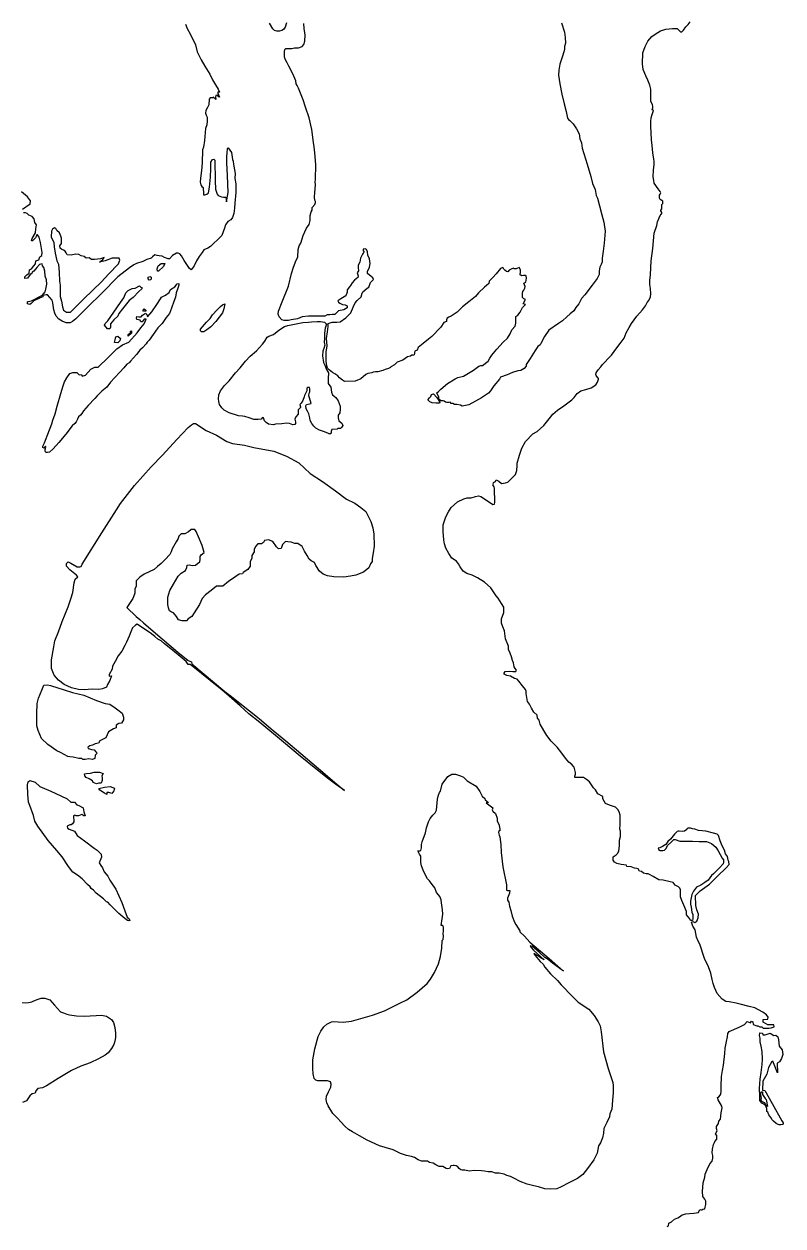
# Model space of a CAD drawing. Header units: inches. Extents: x 2272838 to 2336681, y 13196121 to 13295201.
# Drawn here: x 2315648 to 2326897, y 13234560 to 13252367 of the extents above; entities that cross this region are included whole.
import ezdxf

# ---------------------------------------------------------------- set-up
doc = ezdxf.new("R2010")
doc.units = ezdxf.units.IN
doc.header["$MEASUREMENT"] = 0
doc.layers.add('shoreline06_1', color=7, linetype='Continuous')

msp = doc.modelspace()

# ---------------------------------------------------------------- linework, layer by layer
at = {"layer": 'shoreline06_1'}
for points in [[(2318043, 13252367), (2318065, 13252302), (2318111, 13252223), (2318191, 13252059), (2318215, 13251957), (2318276, 13251837), (2318326, 13251741), (2318404, 13251625), (2318441, 13251538), (2318486, 13251467), (2318526, 13251401), (2318547, 13251359), (2318521, 13251359), (2318521, 13251342), (2318547, 13251285), (2318536, 13251286), (2318516, 13251314), (2318490, 13251307), (2318486, 13251283), (2318491, 13251248), (2318451, 13251285), (2318446, 13251273), (2318408, 13251273), (2318394, 13251253), (2318385, 13251168), (2318366, 13251128), (2318344, 13251088), (2318340, 13251047), (2318346, 13251017), (2318363, 13250988), (2318363, 13250929), (2318356, 13250873), (2318340, 13250819), (2318325, 13250640), (2318307, 13250540), (2318292, 13250505), (2318290, 13250309), (2318280, 13250199), (2318262, 13250085), (2318259, 13250024), (2318268, 13249984), (2318285, 13249961), (2318304, 13249944), (2318308, 13249852), (2318309, 13249836), (2318327, 13249836), (2318356, 13249847), (2318382, 13249864), (2318398, 13249949), (2318412, 13250097), (2318419, 13250224), (2318419, 13250262), (2318415, 13250286), (2318415, 13250321), (2318441, 13250362), (2318462, 13250366), (2318478, 13250352), (2318483, 13250043), (2318485, 13249920), (2318509, 13249845), (2318528, 13249826), (2318575, 13249807), (2318606, 13249800), (2318639, 13249800), (2318650, 13249734), (2318662, 13249816), (2318672, 13249871), (2318664, 13250121), (2318655, 13250310), (2318655, 13250408), (2318657, 13250451), (2318662, 13250524), (2318676, 13250531), (2318724, 13250465), (2318738, 13250361), (2318750, 13250335), (2318752, 13250288), (2318757, 13250260), (2318778, 13250154), (2318771, 13250078), (2318787, 13249998), (2318785, 13249869), (2318775, 13249713), (2318770, 13249638), (2318758, 13249562), (2318739, 13249498), (2318714, 13249465), (2318669, 13249440), (2318636, 13249392), (2318619, 13249341), (2318600, 13249289), (2318579, 13249232), (2318516, 13249169), (2318459, 13249121), (2318414, 13249072), (2318374, 13249044), (2318315, 13249022), (2318289, 13248980), (2318245, 13248923), (2318204, 13248858), (2318169, 13248786), (2318124, 13248726), (2318101, 13248744), (2318020, 13248864), (2317980, 13248933), (2317959, 13248964), (2317935, 13248973), (2317907, 13248973), (2317850, 13248935), (2317804, 13248890), (2317785, 13248890), (2317731, 13248910), (2317698, 13248926), (2317652, 13248931), (2317624, 13248936), (2317589, 13248949), (2317553, 13248919), (2317535, 13248898), (2317469, 13248877), (2317408, 13248846), (2317315, 13248818), (2317278, 13248799), (2317212, 13248754), (2317039, 13248620), (2316801, 13248379), (2316591, 13248170), (2316414, 13248000), (2316365, 13247962), (2316330, 13247941), (2316273, 13247941), (2316214, 13247965), (2316162, 13247995), (2316127, 13248040), (2316106, 13248085), (2316089, 13248134), (2316075, 13248235), (2316064, 13248275), (2316033, 13248315), (2315998, 13248353), (2315974, 13248353), (2315927, 13248343), (2315925, 13248325), (2315887, 13248308), (2315795, 13248265), (2315755, 13248228), (2315734, 13248211), (2315701, 13248219), (2315701, 13248249), (2315710, 13248258), (2315760, 13248265), (2315920, 13248351), (2315964, 13248398), (2315971, 13248438), (2315988, 13248513), (2315979, 13248579), (2315964, 13248631), (2315955, 13248706), (2315941, 13248760), (2315924, 13248786), (2315915, 13248812), (2315880, 13248805), (2315838, 13248758), (2315792, 13248706), (2315771, 13248692), (2315764, 13248673), (2315741, 13248657), (2315698, 13248600), (2315661, 13248596), (2315660, 13248621), (2315689, 13248652), (2315724, 13248678), (2315727, 13248723), (2315759, 13248742), (2315795, 13248782), (2315816, 13248812), (2315821, 13248859), (2315866, 13248871), (2315885, 13248918), (2315911, 13248937), (2315917, 13248982), (2315890, 13249131), (2315871, 13249211), (2315850, 13249244), (2315840, 13249244), (2315828, 13249220), (2315816, 13249197), (2315776, 13249154), (2315757, 13249157), (2315769, 13249187), (2315816, 13249275), (2315821, 13249334), (2315831, 13249392), (2315810, 13249428), (2315797, 13249479), (2315771, 13249517), (2315744, 13249524), (2315718, 13249534), (2315696, 13249562), (2315668, 13249569), (2315640, 13249569)], [(2319540, 13252382), (2319519, 13252318), (2319493, 13252285), (2319471, 13252271), (2319434, 13252259), (2319394, 13252259), (2319360, 13252271), (2319337, 13252293), (2319285, 13252380)], [(2323614, 13252385), (2323658, 13252246), (2323668, 13252168), (2323674, 13252083), (2323661, 13252036), (2323658, 13251991), (2323635, 13251906), (2323589, 13251770), (2323575, 13251685), (2323568, 13251607), (2323587, 13251479), (2323620, 13251326), (2323656, 13251182), (2323684, 13251070), (2323705, 13250970), (2323717, 13250952), (2323738, 13250937), (2323785, 13250888), (2323837, 13250815), (2323875, 13250741), (2323888, 13250666), (2323910, 13250607), (2323922, 13250527), (2323994, 13250289), (2324051, 13250108), (2324074, 13250004), (2324112, 13249916), (2324129, 13249825), (2324148, 13249789), (2324178, 13249673), (2324211, 13249541), (2324244, 13249431), (2324261, 13249299), (2324246, 13249119), (2324234, 13249004), (2324218, 13248896), (2324216, 13248843), (2324203, 13248806), (2324182, 13248763), (2324173, 13248709), (2324173, 13248655), (2324145, 13248598), (2324071, 13248499), (2323958, 13248356), (2323913, 13248301), (2323869, 13248222), (2323829, 13248167), (2323798, 13248120), (2323743, 13248073), (2323692, 13248030), (2323630, 13247971), (2323572, 13247931), (2323425, 13247832), (2323362, 13247738), (2323307, 13247633), (2323296, 13247613), (2323265, 13247590), (2323222, 13247528), (2323149, 13247411), (2323090, 13247321), (2323090, 13247300), (2323060, 13247263), (2323012, 13247234), (2322968, 13247227), (2322888, 13247204), (2322809, 13247171), (2322708, 13247133), (2322696, 13247107), (2322611, 13247005), (2322560, 13246933), (2322531, 13246897), (2322427, 13246831), (2322338, 13246779), (2322241, 13246727), (2322191, 13246714), (2322142, 13246707), (2322118, 13246718), (2322064, 13246728), (2322029, 13246732), (2322005, 13246746), (2321972, 13246746), (2321970, 13246763), (2321949, 13246759), (2321916, 13246759), (2321894, 13246765), (2321873, 13246777), (2321861, 13246785), (2321833, 13246785), (2321807, 13246798), (2321795, 13246820), (2321795, 13246839), (2321765, 13246902), (2321788, 13246916), (2321826, 13246957), (2321926, 13247039), (2322036, 13247110), (2322076, 13247129), (2322163, 13247150), (2322312, 13247237), (2322347, 13247267), (2322390, 13247300), (2322420, 13247307), (2322442, 13247308), (2322527, 13247374), (2322550, 13247416), (2322583, 13247463), (2322654, 13247548), (2322749, 13247654), (2322812, 13247715), (2322854, 13247776), (2322878, 13247838), (2322926, 13247892), (2322935, 13247937), (2322937, 13247998), (2322937, 13248035), (2322966, 13248054), (2323003, 13248097), (2323034, 13248165), (2323067, 13248196), (2323081, 13248212), (2323044, 13248222), (2323076, 13248274), (2323077, 13248290), (2323055, 13248293), (2323037, 13248314), (2323034, 13248342), (2323034, 13248378), (2323041, 13248406), (2323058, 13248425), (2323072, 13248453), (2323074, 13248479), (2323058, 13248526), (2323086, 13248543), (2323093, 13248601), (2323088, 13248635), (2323079, 13248639), (2323050, 13248639), (2323025, 13248637), (2323001, 13248651), (2323006, 13248694), (2323006, 13248727), (2322985, 13248760), (2322944, 13248738), (2322911, 13248738), (2322902, 13248752), (2322876, 13248740), (2322838, 13248720), (2322820, 13248696), (2322799, 13248698), (2322773, 13248722), (2322758, 13248733), (2322751, 13248753), (2322746, 13248762), (2322711, 13248743), (2322645, 13248668), (2322596, 13248613), (2322542, 13248559), (2322539, 13248522), (2322504, 13248491), (2322471, 13248470), (2322384, 13248383), (2322339, 13248330), (2322240, 13248253), (2322147, 13248178), (2322068, 13248100), (2321980, 13248039), (2321942, 13248022), (2321919, 13248008), (2321912, 13247984), (2321909, 13247961), (2321871, 13247944), (2321824, 13247874), (2321782, 13247829), (2321730, 13247775), (2321692, 13247735), (2321645, 13247699), (2321563, 13247633), (2321490, 13247576), (2321476, 13247534), (2321440, 13247522), (2321433, 13247499), (2321433, 13247483), (2321431, 13247466), (2321419, 13247463), (2321395, 13247463), (2321376, 13247444), (2321331, 13247437), (2321265, 13247386), (2321181, 13247358), (2321159, 13247336), (2321140, 13247317), (2321084, 13247289), (2321081, 13247277), (2321048, 13247263), (2321001, 13247249), (2320968, 13247232), (2320893, 13247212), (2320857, 13247216), (2320824, 13247211), (2320803, 13247198), (2320745, 13247188), (2320714, 13247172), (2320640, 13247110), (2320556, 13247075), (2320398, 13247073), (2320367, 13247089), (2320323, 13247125), (2320297, 13247153), (2320257, 13247186), (2320221, 13247205), (2320172, 13247242), (2320148, 13247269), (2320136, 13247302), (2320124, 13247372), (2320125, 13247507), (2320141, 13247599), (2320130, 13247709), (2320144, 13247806), (2320155, 13247886), (2320156, 13247929), (2320217, 13247949), (2320285, 13247949), (2320332, 13247955), (2320417, 13248016), (2320490, 13248086), (2320526, 13248171), (2320556, 13248235), (2320584, 13248270), (2320643, 13248326), (2320660, 13248378), (2320669, 13248400), (2320733, 13248451), (2320759, 13248470), (2320785, 13248537), (2320827, 13248583), (2320818, 13248607), (2320792, 13248626), (2320741, 13248671), (2320740, 13248702), (2320767, 13248765), (2320780, 13248821), (2320769, 13248890), (2320743, 13248940), (2320740, 13248991), (2320724, 13249024), (2320703, 13249036), (2320674, 13249031), (2320675, 13249006), (2320688, 13248985), (2320677, 13248970), (2320665, 13248958), (2320637, 13248899), (2320627, 13248838), (2320601, 13248794), (2320601, 13248760), (2320606, 13248711), (2320587, 13248682), (2320601, 13248638), (2320597, 13248610), (2320547, 13248572), (2320514, 13248534), (2320488, 13248492), (2320471, 13248473), (2320436, 13248430), (2320436, 13248393), (2320420, 13248339), (2320346, 13248296), (2320300, 13248266), (2320309, 13248244), (2320330, 13248232), (2320366, 13248209), (2320406, 13248206), (2320438, 13248190), (2320436, 13248162), (2320387, 13248133), (2320309, 13248119), (2320255, 13248061), (2320222, 13248065), (2320181, 13248056), (2320139, 13248056), (2320106, 13248041), (2320012, 13248040), (2319865, 13248039), (2319773, 13248028), (2319700, 13247999), (2319609, 13247985), (2319568, 13247976), (2319505, 13247976), (2319469, 13247983), (2319429, 13248028), (2319417, 13248066), (2319422, 13248115), (2319476, 13248250), (2319569, 13248481), (2319614, 13248671), (2319642, 13248766), (2319682, 13248869), (2319708, 13248914), (2319710, 13249025), (2319727, 13249082), (2319750, 13249121), (2319784, 13249232), (2319836, 13249341), (2319876, 13249397), (2319888, 13249458), (2319890, 13249532), (2319904, 13249583), (2319920, 13249607), (2319920, 13249649), (2319960, 13249694), (2319968, 13249723), (2319968, 13249739), (2319958, 13249755), (2319953, 13249800), (2319960, 13249871), (2319968, 13249984), (2319961, 13250031), (2319966, 13250058), (2319972, 13250286), (2319958, 13250458), (2319947, 13250548), (2319937, 13250611), (2319912, 13250802), (2319874, 13250977), (2319818, 13251135), (2319784, 13251243), (2319714, 13251415), (2319697, 13251456), (2319683, 13251481), (2319676, 13251526), (2319648, 13251595), (2319634, 13251627), (2319573, 13251743), (2319546, 13251793), (2319516, 13251858), (2319509, 13251891), (2319509, 13251957), (2319516, 13251990), (2319530, 13252005), (2319618, 13252005), (2319658, 13252014), (2319717, 13252016), (2319771, 13252035), (2319794, 13252064), (2319811, 13252111), (2319813, 13252205), (2319802, 13252300), (2319797, 13252375)], [(2325181, 13234552), (2325200, 13234561), (2325204, 13234599), (2325244, 13234622), (2325290, 13234660), (2325336, 13234681), (2325363, 13234697), (2325403, 13234723), (2325455, 13234737), (2325513, 13234742), (2325573, 13234749), (2325645, 13234758), (2325665, 13234806), (2325679, 13234801), (2325693, 13234801), (2325711, 13234810), (2325738, 13234815), (2325745, 13234838), (2325751, 13234877), (2325751, 13234926), (2325738, 13234957), (2325707, 13234997), (2325704, 13235068), (2325714, 13235197), (2325740, 13235282), (2325742, 13235326), (2325771, 13235397), (2325815, 13235478), (2325846, 13235518), (2325856, 13235562), (2325856, 13235605), (2325848, 13235642), (2325853, 13235697), (2325867, 13235768), (2325882, 13235794), (2325889, 13235812), (2325917, 13235847), (2325917, 13235900), (2325898, 13235926), (2325900, 13235937), (2325919, 13235970), (2325913, 13236006), (2325913, 13236034), (2325941, 13236079), (2325945, 13236111), (2325971, 13236142), (2325981, 13236237), (2325993, 13236309), (2325990, 13236333), (2325938, 13236428), (2325927, 13236463), (2325950, 13236477), (2325977, 13236510), (2325981, 13236559), (2325981, 13236632), (2325984, 13236776), (2326002, 13236863), (2326016, 13236941), (2326033, 13237113), (2326042, 13237193), (2326059, 13237293), (2326073, 13237361), (2326080, 13237410), (2326100, 13237439), (2326246, 13237504), (2326328, 13237545), (2326366, 13237587), (2326415, 13237568), (2326432, 13237594), (2326449, 13237585), (2326453, 13237544), (2326510, 13237523), (2326524, 13237523), (2326554, 13237511), (2326583, 13237509), (2326602, 13237491), (2326689, 13237488), (2326724, 13237497), (2326766, 13237511), (2326759, 13237538), (2326670, 13237540), (2326602, 13237577), (2326601, 13237620), (2326670, 13237623), (2326677, 13237651), (2326654, 13237686), (2326597, 13237728), (2326479, 13237790), (2326396, 13237811), (2326262, 13237847), (2326203, 13237860), (2326099, 13237879), (2326048, 13237887), (2325994, 13237922), (2325923, 13238005), (2325880, 13238092), (2325862, 13238153), (2325847, 13238210), (2325826, 13238306), (2325793, 13238399), (2325735, 13238524), (2325662, 13238735), (2325640, 13238778), (2325617, 13238837), (2325593, 13238948), (2325560, 13239000), (2325544, 13239047), (2325541, 13239061), (2325560, 13239070), (2325589, 13239056), (2325622, 13239075), (2325638, 13239127), (2325647, 13239177), (2325619, 13239243), (2325603, 13239306), (2325601, 13239454), (2325669, 13239527), (2325810, 13239624), (2325928, 13239740), (2326056, 13239865), (2326100, 13239916), (2326096, 13239959), (2326086, 13239978), (2326072, 13240034), (2326047, 13240074), (2326032, 13240129), (2325994, 13240192), (2325966, 13240266), (2325940, 13240345), (2325922, 13240362), (2325865, 13240381), (2325752, 13240409), (2325644, 13240421), (2325591, 13240440), (2325556, 13240442), (2325528, 13240452), (2325490, 13240452), (2325478, 13240443), (2325472, 13240433), (2325436, 13240410), (2325405, 13240403), (2325356, 13240410), (2325342, 13240410), (2325327, 13240403), (2325287, 13240365), (2325229, 13240292), (2325188, 13240256), (2325160, 13240209), (2325113, 13240181), (2325071, 13240162), (2325049, 13240158), (2325051, 13240139), (2325077, 13240122), (2325118, 13240120), (2325141, 13240127), (2325167, 13240153), (2325186, 13240197), (2325233, 13240242), (2325281, 13240287), (2325301, 13240287), (2325368, 13240259), (2325554, 13240259), (2325653, 13240256), (2325721, 13240256), (2325763, 13240256), (2325836, 13240225), (2325903, 13240171), (2325935, 13240119), (2325995, 13240011), (2326016, 13239982), (2326016, 13239947), (2326008, 13239923), (2325954, 13239867), (2325865, 13239778), (2325839, 13239752), (2325815, 13239718), (2325789, 13239685), (2325737, 13239646), (2325678, 13239610), (2325613, 13239579), (2325570, 13239518), (2325546, 13239471), (2325527, 13239372), (2325527, 13239325), (2325534, 13239285), (2325548, 13239209), (2325563, 13239176), (2325562, 13239115), (2325555, 13239087), (2325527, 13239085), (2325518, 13239111), (2325469, 13239169), (2325469, 13239221), (2325429, 13239311), (2325400, 13239384), (2325376, 13239438), (2325376, 13239539), (2325369, 13239566), (2325348, 13239585), (2325297, 13239608), (2325270, 13239650), (2325223, 13239658), (2325122, 13239684), (2325056, 13239686), (2324971, 13239738), (2324917, 13239769), (2324901, 13239776), (2324867, 13239776), (2324828, 13239787), (2324801, 13239809), (2324769, 13239815), (2324752, 13239853), (2324733, 13239858), (2324698, 13239863), (2324649, 13239880), (2324580, 13239884), (2324577, 13239905), (2324498, 13239917), (2324432, 13239932), (2324398, 13239950), (2324382, 13239981), (2324382, 13240028), (2324424, 13240059), (2324451, 13240084), (2324465, 13240115), (2324472, 13240191), (2324472, 13240276), (2324488, 13240328), (2324491, 13240407), (2324479, 13240436), (2324479, 13240462), (2324483, 13240481), (2324486, 13240594), (2324486, 13240645), (2324469, 13240697), (2324451, 13240730), (2324415, 13240763), (2324324, 13240792), (2324267, 13240818), (2324229, 13240886), (2324225, 13240921), (2324154, 13240961), (2324116, 13241023), (2324086, 13241049), (2324029, 13241138), (2323984, 13241174), (2323940, 13241202), (2323838, 13241202), (2323814, 13241204), (2323814, 13241224), (2323821, 13241252), (2323821, 13241280), (2323800, 13241358), (2323767, 13241398), (2323722, 13241429), (2323673, 13241490), (2323619, 13241563), (2323550, 13241651), (2323503, 13241698), (2323463, 13241740), (2323398, 13241827), (2323351, 13241900), (2323299, 13241992), (2323285, 13242053), (2323259, 13242082), (2323252, 13242126), (2323204, 13242174), (2323171, 13242230), (2323139, 13242290), (2323112, 13242330), (2323089, 13242448), (2323089, 13242483), (2323080, 13242506), (2323037, 13242561), (2322983, 13242631), (2322959, 13242659), (2322917, 13242671), (2322856, 13242705), (2322802, 13242714), (2322764, 13242737), (2322764, 13242751), (2322780, 13242773), (2322837, 13242777), (2322891, 13242775), (2322936, 13242775), (2322947, 13242796), (2322926, 13242820), (2322914, 13242844), (2322905, 13242905), (2322886, 13242938), (2322872, 13242990), (2322853, 13243048), (2322828, 13243098), (2322827, 13243150), (2322785, 13243256), (2322767, 13243379), (2322747, 13243437), (2322724, 13243492), (2322724, 13243555), (2322757, 13243647), (2322757, 13243728), (2322726, 13243780), (2322675, 13243859), (2322644, 13243893), (2322568, 13244013), (2322474, 13244096), (2322368, 13244164), (2322290, 13244199), (2322211, 13244228), (2322156, 13244261), (2322111, 13244327), (2322088, 13244371), (2322057, 13244407), (2321991, 13244452), (2321942, 13244520), (2321899, 13244603), (2321880, 13244666), (2321869, 13244727), (2321859, 13244850), (2321859, 13244949), (2321873, 13244994), (2321899, 13245067), (2321937, 13245140), (2321978, 13245206), (2322074, 13245286), (2322168, 13245333), (2322215, 13245345), (2322277, 13245347), (2322340, 13245366), (2322383, 13245376), (2322418, 13245369), (2322518, 13245303), (2322598, 13245250), (2322623, 13245251), (2322624, 13245281), (2322623, 13245486), (2322614, 13245512), (2322595, 13245538), (2322600, 13245547), (2322605, 13245573), (2322635, 13245588), (2322645, 13245614), (2322683, 13245595), (2322725, 13245559), (2322784, 13245569), (2322819, 13245581), (2322862, 13245625), (2322933, 13245693), (2322954, 13245750), (2322959, 13245828), (2322959, 13245859), (2322992, 13245977), (2323025, 13246085), (2323081, 13246182), (2323190, 13246294), (2323254, 13246330), (2323353, 13246417), (2323451, 13246540), (2323487, 13246587), (2323557, 13246648), (2323650, 13246712), (2323768, 13246799), (2323801, 13246832), (2323848, 13246891), (2323902, 13246933), (2323975, 13246950), (2324053, 13246975), (2324121, 13247023), (2324150, 13247061), (2324162, 13247103), (2324162, 13247119), (2324154, 13247127), (2324129, 13247159), (2324124, 13247173), (2324128, 13247200), (2324157, 13247244), (2324197, 13247287), (2324223, 13247322), (2324254, 13247358), (2324306, 13247409), (2324353, 13247461), (2324393, 13247513), (2324449, 13247591), (2324485, 13247636), (2324543, 13247715), (2324574, 13247794), (2324619, 13247873), (2324654, 13247932), (2324732, 13248039), (2324813, 13248131), (2324858, 13248192), (2324886, 13248241), (2324909, 13248270), (2324931, 13248324), (2324937, 13248368), (2324933, 13248446), (2324923, 13248510), (2324921, 13248569), (2324933, 13248651), (2324942, 13248859), (2324968, 13249043), (2324987, 13249266), (2325028, 13249382), (2325035, 13249436), (2325061, 13249495), (2325084, 13249549), (2325101, 13249557), (2325101, 13249576), (2325087, 13249597), (2325084, 13249609), (2325099, 13249630), (2325103, 13249691), (2325115, 13249708), (2325118, 13249743), (2325101, 13249752), (2325075, 13249769), (2325068, 13249787), (2325068, 13249830), (2325075, 13249846), (2325084, 13249865), (2325078, 13249884), (2325047, 13249924), (2324990, 13250007), (2324981, 13250047), (2324974, 13250103), (2324976, 13250202), (2324986, 13250288), (2324986, 13250337), (2324983, 13250363), (2324969, 13250457), (2324960, 13250566), (2324950, 13250651), (2324939, 13250851), (2324939, 13250929), (2324941, 13250976), (2324958, 13251025), (2324977, 13251084), (2324972, 13251089), (2324958, 13251094), (2324967, 13251126), (2324967, 13251152), (2324963, 13251171), (2324936, 13251223), (2324936, 13251254), (2324936, 13251330), (2324939, 13251402), (2324925, 13251459), (2324896, 13251534), (2324866, 13251600), (2324824, 13251693), (2324814, 13251777), (2324821, 13251940), (2324855, 13252032), (2324892, 13252114), (2324953, 13252180), (2325001, 13252218), (2325079, 13252267), (2325161, 13252289), (2325260, 13252301), (2325314, 13252301), (2325329, 13252300), (2325347, 13252282), (2325376, 13252251), (2325397, 13252251), (2325420, 13252277), (2325456, 13252324), (2325489, 13252359), (2325520, 13252397)], [(2315626, 13249623), (2315739, 13249701), (2315744, 13249748), (2315701, 13249808), (2315611, 13249883)], [(2315623, 13237868), (2315674, 13237864), (2315717, 13237868), (2315762, 13237878), (2315794, 13237894), (2315860, 13237922), (2315901, 13237934), (2315959, 13237934), (2316033, 13237911), (2316099, 13237832), (2316191, 13237733), (2316233, 13237717), (2316282, 13237700), (2316322, 13237687), (2316426, 13237672), (2316539, 13237667), (2316627, 13237675), (2316716, 13237679), (2316796, 13237681), (2316869, 13237667), (2316943, 13237620), (2316973, 13237575), (2316992, 13237498), (2317002, 13237417), (2317002, 13237352), (2316992, 13237300), (2316980, 13237247), (2316947, 13237191), (2316895, 13237127), (2316850, 13237088), (2316754, 13237038), (2316631, 13236977), (2316492, 13236925), (2316351, 13236863), (2316152, 13236743), (2315980, 13236638), (2315921, 13236607), (2315853, 13236597), (2315824, 13236560), (2315813, 13236529), (2315770, 13236515), (2315735, 13236487), (2315685, 13236416), (2315626, 13236390)]]:
    msp.add_lwpolyline(points, dxfattribs=at)
for points in [[(2316099, 13249347), (2316071, 13249329), (2316055, 13249300), (2316050, 13249216), (2316088, 13249131), (2316095, 13249067), (2316109, 13248972), (2316135, 13248859), (2316160, 13248810), (2316170, 13248685), (2316175, 13248558), (2316184, 13248499), (2316182, 13248419), (2316184, 13248331), (2316205, 13248260), (2316219, 13248178), (2316235, 13248128), (2316278, 13248098), (2316339, 13248098), (2316368, 13248126), (2316533, 13248296), (2316795, 13248548), (2316900, 13248661), (2317049, 13248816), (2317070, 13248869), (2317058, 13248899), (2316957, 13248899), (2316853, 13248859), (2316768, 13248840), (2316814, 13248876), (2316837, 13248906), (2316781, 13248887), (2316691, 13248878), (2316646, 13248880), (2316615, 13248901), (2316568, 13248899), (2316540, 13248923), (2316497, 13248932), (2316462, 13248951), (2316410, 13248958), (2316347, 13248944), (2316290, 13248946), (2316271, 13248977), (2316260, 13249001), (2316231, 13249017), (2316210, 13249025), (2316186, 13249048), (2316177, 13249083), (2316203, 13249116), (2316203, 13249150), (2316203, 13249196), (2316196, 13249222), (2316172, 13249275), (2316135, 13249308), (2316121, 13249335)], [(2317733, 13248817), (2317714, 13248775), (2317641, 13248707), (2317626, 13248707), (2317620, 13248742), (2317636, 13248785), (2317683, 13248817)], [(2317532, 13248618), (2317535, 13248593), (2317528, 13248578), (2317502, 13248571), (2317490, 13248593), (2317490, 13248616), (2317513, 13248625)], [(2317943, 13248524), (2317943, 13248500), (2317921, 13248437), (2317902, 13248382), (2317893, 13248319), (2317871, 13248255), (2317834, 13248156), (2317803, 13248079), (2317756, 13248019), (2317695, 13247928), (2317633, 13247864), (2317560, 13247765), (2317503, 13247683), (2317471, 13247654), (2317459, 13247630), (2317402, 13247570), (2317365, 13247534), (2317315, 13247473), (2317225, 13247374), (2317209, 13247348), (2317171, 13247326), (2317128, 13247275), (2317069, 13247207), (2316992, 13247131), (2316930, 13247061), (2316878, 13246989), (2316803, 13246929), (2316734, 13246860), (2316697, 13246820), (2316598, 13246714), (2316532, 13246634), (2316504, 13246599), (2316484, 13246573), (2316457, 13246547), (2316442, 13246511), (2316419, 13246471), (2316400, 13246448), (2316364, 13246415), (2316268, 13246290), (2316162, 13246167), (2316081, 13246073), (2316025, 13246023), (2315997, 13246019), (2315973, 13246021), (2315964, 13246040), (2315964, 13246061), (2315970, 13246097), (2315966, 13246113), (2315940, 13246085), (2315926, 13246092), (2315928, 13246113), (2315954, 13246162), (2315968, 13246203), (2315999, 13246290), (2316058, 13246445), (2316075, 13246500), (2316108, 13246594), (2316141, 13246703), (2316193, 13246895), (2316226, 13247006), (2316249, 13247065), (2316284, 13247126), (2316329, 13247188), (2316374, 13247205), (2316429, 13247202), (2316464, 13247171), (2316501, 13247174), (2316508, 13247150), (2316561, 13247166), (2316638, 13247251), (2316699, 13247282), (2316749, 13247285), (2316895, 13247424), (2317023, 13247556), (2317110, 13247612), (2317202, 13247652), (2317327, 13247793), (2317381, 13247867), (2317430, 13247925), (2317457, 13247993), (2317431, 13247996), (2317400, 13247956), (2317379, 13247956), (2317372, 13247977), (2317322, 13247991), (2317313, 13248013), (2317320, 13248036), (2317348, 13248031), (2317386, 13248031), (2317405, 13248055), (2317435, 13248072), (2317456, 13248085), (2317464, 13248065), (2317471, 13248057), (2317480, 13248031), (2317544, 13248102), (2317619, 13248210), (2317669, 13248295), (2317688, 13248319), (2317745, 13248352), (2317801, 13248390), (2317818, 13248432), (2317881, 13248475), (2317919, 13248517)], [(2317360, 13248487), (2317381, 13248468), (2317400, 13248460), (2317396, 13248442), (2317350, 13248402), (2317266, 13248317), (2317209, 13248270), (2317108, 13248147), (2317053, 13248079), (2317041, 13248039), (2316978, 13247982), (2316929, 13247925), (2316928, 13247874), (2316922, 13247853), (2316884, 13247853), (2316839, 13247905), (2316853, 13247928), (2316891, 13247968), (2316981, 13248100), (2317079, 13248239), (2317126, 13248312), (2317157, 13248383), (2317193, 13248421), (2317251, 13248446), (2317296, 13248453)], [(2318624, 13248220), (2318610, 13248147), (2318590, 13248090), (2318491, 13247962), (2318416, 13247882), (2318357, 13247838), (2318315, 13247804), (2318294, 13247804), (2318277, 13247807), (2318265, 13247821), (2318265, 13247847), (2318353, 13247951), (2318409, 13248005), (2318444, 13248059), (2318510, 13248132), (2318560, 13248182), (2318590, 13248207)], [(2317409, 13248126), (2317431, 13248145), (2317456, 13248126), (2317452, 13248112), (2317421, 13248112)], [(2320196, 13246988), (2320203, 13246913), (2320222, 13246873), (2320269, 13246833), (2320306, 13246786), (2320332, 13246703), (2320332, 13246661), (2320329, 13246608), (2320304, 13246571), (2320304, 13246533), (2320313, 13246490), (2320360, 13246453), (2320372, 13246418), (2320355, 13246389), (2320337, 13246375), (2320297, 13246375), (2320287, 13246363), (2320211, 13246361), (2320200, 13246335), (2320200, 13246304), (2320181, 13246291), (2320150, 13246305), (2320085, 13246328), (2320025, 13246352), (2319974, 13246377), (2319943, 13246408), (2319914, 13246446), (2319889, 13246493), (2319884, 13246531), (2319870, 13246594), (2319849, 13246632), (2319828, 13246668), (2319827, 13246708), (2319837, 13246732), (2319903, 13246746), (2319880, 13246828), (2319868, 13246859), (2319875, 13246897), (2319884, 13246918), (2319886, 13246960), (2319880, 13246981), (2319854, 13246981), (2319839, 13246970), (2319839, 13246930), (2319820, 13246892), (2319807, 13246861), (2319799, 13246844), (2319781, 13246788), (2319754, 13246752), (2319735, 13246731), (2319745, 13246696), (2319745, 13246684), (2319709, 13246653), (2319709, 13246621), (2319709, 13246585), (2319679, 13246545), (2319663, 13246515), (2319674, 13246472), (2319670, 13246446), (2319660, 13246432), (2319632, 13246430), (2319585, 13246449), (2319542, 13246453), (2319471, 13246444), (2319377, 13246439), (2319344, 13246428), (2319274, 13246439), (2319236, 13246465), (2319214, 13246489), (2319198, 13246534), (2319182, 13246536), (2319163, 13246513), (2319116, 13246510), (2319056, 13246506), (2318986, 13246532), (2318922, 13246553), (2318885, 13246555), (2318826, 13246562), (2318691, 13246607), (2318613, 13246647), (2318578, 13246680), (2318543, 13246730), (2318536, 13246772), (2318533, 13246812), (2318536, 13246871), (2318559, 13246932), (2318621, 13247013), (2318687, 13247079), (2318781, 13247201), (2318852, 13247271), (2318929, 13247373), (2318998, 13247446), (2319092, 13247526), (2319182, 13247625), (2319218, 13247667), (2319251, 13247727), (2319277, 13247743), (2319347, 13247769), (2319423, 13247830), (2319510, 13247884), (2319559, 13247898), (2319658, 13247919), (2319779, 13247946), (2319866, 13247948), (2319910, 13247955), (2319995, 13247962), (2320043, 13247962), (2320101, 13247948), (2320132, 13247922), (2320111, 13247861), (2320101, 13247787), (2320101, 13247714), (2320099, 13247646), (2320108, 13247608), (2320092, 13247559), (2320075, 13247521), (2320073, 13247450), (2320085, 13247353), (2320108, 13247311), (2320129, 13247248), (2320163, 13247198), (2320156, 13247116), (2320158, 13247042)], [(2317041, 13247742), (2317079, 13247708), (2317070, 13247671), (2317039, 13247642), (2316990, 13247650), (2316999, 13247687), (2317008, 13247730)], [(2317242, 13247819), (2317242, 13247789), (2317192, 13247744), (2317190, 13247765), (2317226, 13247794), (2317228, 13247817)], [(2321718, 13246886), (2321765, 13246834), (2321810, 13246766), (2321806, 13246751), (2321758, 13246751), (2321695, 13246754), (2321661, 13246770), (2321634, 13246801), (2321657, 13246830), (2321676, 13246849), (2321685, 13246876)], [(2317078, 13245263), (2317285, 13245530), (2317533, 13245805), (2317701, 13245979), (2317911, 13246209), (2318081, 13246388), (2318131, 13246428), (2318161, 13246446), (2318188, 13246448), (2318346, 13246343), (2318499, 13246274), (2318654, 13246182), (2318740, 13246154), (2318916, 13246125), (2319055, 13246093), (2319351, 13246039), (2319537, 13245963), (2319722, 13245867), (2319888, 13245707), (2320070, 13245590), (2320263, 13245451), (2320429, 13245325), (2320553, 13245268), (2320639, 13245205), (2320712, 13245146), (2320790, 13244998), (2320817, 13244903), (2320834, 13244809), (2320838, 13244632), (2320825, 13244532), (2320810, 13244446), (2320810, 13244406), (2320785, 13244368), (2320760, 13244311), (2320678, 13244244), (2320567, 13244202), (2320487, 13244188), (2320386, 13244173), (2320240, 13244175), (2320145, 13244192), (2320082, 13244215), (2320026, 13244259), (2319975, 13244345), (2319952, 13244387), (2319904, 13244414), (2319875, 13244440), (2319845, 13244494), (2319805, 13244559), (2319770, 13244628), (2319707, 13244670), (2319661, 13244669), (2319606, 13244690), (2319558, 13244696), (2319526, 13244702), (2319480, 13244656), (2319459, 13244595), (2319421, 13244593), (2319388, 13244622), (2319335, 13244700), (2319270, 13244727), (2319212, 13244715), (2319197, 13244687), (2319170, 13244666), (2319115, 13244665), (2319077, 13244627), (2319060, 13244581), (2319060, 13244545), (2319027, 13244495), (2319025, 13244446), (2319002, 13244404), (2319002, 13244333), (2318964, 13244287), (2318897, 13244239), (2318884, 13244220), (2318838, 13244215), (2318771, 13244174), (2318678, 13244106), (2318596, 13244039), (2318500, 13244037), (2318420, 13243976), (2318340, 13243911), (2318288, 13243857), (2318250, 13243769), (2318172, 13243643), (2318133, 13243588), (2318080, 13243553), (2318055, 13243527), (2317992, 13243527), (2317937, 13243540), (2317906, 13243590), (2317864, 13243641), (2317833, 13243653), (2317805, 13243675), (2317790, 13243718), (2317780, 13243769), (2317780, 13243876), (2317810, 13243975), (2317862, 13244067), (2317933, 13244186), (2317977, 13244231), (2318041, 13244270), (2318062, 13244316), (2318068, 13244348), (2318101, 13244354), (2318139, 13244344), (2318190, 13244348), (2318221, 13244375), (2318255, 13244398), (2318261, 13244432), (2318261, 13244476), (2318276, 13244505), (2318320, 13244537), (2318290, 13244642), (2318232, 13244770), (2318200, 13244849), (2318181, 13244877), (2318158, 13244877), (2318125, 13244877), (2318085, 13244845), (2318032, 13244814), (2317978, 13244812), (2317944, 13244778), (2317934, 13244743), (2317904, 13244696), (2317845, 13244592), (2317831, 13244549), (2317810, 13244506), (2317740, 13244432), (2317682, 13244375), (2317625, 13244329), (2317579, 13244285), (2317430, 13244216), (2317363, 13244174), (2317308, 13244115), (2317308, 13244065), (2317312, 13244036), (2317293, 13243992), (2317289, 13243937), (2317272, 13243882), (2317260, 13243855), (2317174, 13243723), (2317312, 13243589), (2317367, 13243547), (2317417, 13243496), (2317564, 13243372), (2317929, 13243060), (2318082, 13242936), (2318128, 13242915), (2318137, 13242890), (2318625, 13242478), (2318703, 13242419), (2318992, 13242190), (2319085, 13242115), (2319166, 13242048), (2319311, 13241924), (2319527, 13241747), (2319752, 13241559), (2320012, 13241336), (2320282, 13241105), (2320396, 13241013), (2320266, 13241103), (2320167, 13241181), (2319974, 13241332), (2319743, 13241521), (2319496, 13241726), (2319143, 13242018), (2318978, 13242146), (2318854, 13242266), (2318690, 13242409), (2318585, 13242497), (2318405, 13242642), (2318149, 13242850), (2318109, 13242877), (2318082, 13242877), (2318053, 13242921), (2317992, 13242973), (2317847, 13243091), (2317729, 13243186), (2317679, 13243228), (2317629, 13243253), (2317587, 13243291), (2317518, 13243347), (2317406, 13243421), (2317327, 13243477), (2317299, 13243461), (2317255, 13243423), (2317230, 13243364), (2317205, 13243297), (2317167, 13243211), (2317140, 13243159), (2317100, 13243077), (2317043, 13243007), (2316997, 13242921), (2316961, 13242852), (2316955, 13242808), (2316911, 13242730), (2316911, 13242703), (2316944, 13242712), (2316919, 13242642), (2316886, 13242582), (2316869, 13242544), (2316810, 13242516), (2316756, 13242506), (2316657, 13242514), (2316541, 13242502), (2316458, 13242508), (2316353, 13242531), (2316244, 13242580), (2316157, 13242647), (2316093, 13242718), (2316057, 13242819), (2316053, 13242947), (2316091, 13243142), (2316105, 13243230), (2316160, 13243362), (2316212, 13243513), (2316303, 13243730), (2316340, 13243851), (2316372, 13243946), (2316389, 13244088), (2316408, 13244141), (2316446, 13244177), (2316427, 13244202), (2316326, 13244281), (2316278, 13244336), (2316276, 13244374), (2316303, 13244397), (2316341, 13244380), (2316437, 13244326), (2316475, 13244326), (2316494, 13244332), (2316509, 13244363), (2316801, 13244827), (2317017, 13245169)], [(2316042, 13242569), (2316243, 13242504), (2316367, 13242462), (2316451, 13242445), (2316537, 13242422), (2316724, 13242346), (2316852, 13242302), (2316919, 13242292), (2317001, 13242237), (2317041, 13242204), (2317102, 13242155), (2317121, 13242097), (2317121, 13242059), (2317091, 13242007), (2317053, 13242006), (2317016, 13241981), (2317016, 13241941), (2316974, 13241923), (2316900, 13241879), (2316860, 13241793), (2316822, 13241771), (2316774, 13241746), (2316751, 13241711), (2316701, 13241702), (2316661, 13241681), (2316625, 13241671), (2316592, 13241654), (2316598, 13241633), (2316621, 13241629), (2316650, 13241618), (2316686, 13241612), (2316711, 13241583), (2316732, 13241564), (2316703, 13241536), (2316698, 13241484), (2316661, 13241469), (2316610, 13241478), (2316556, 13241471), (2316522, 13241472), (2316507, 13241484), (2316459, 13241484), (2316375, 13241507), (2316329, 13241512), (2316296, 13241516), (2316191, 13241574), (2316134, 13241598), (2316000, 13241692), (2315905, 13241784), (2315859, 13241900), (2315840, 13241967), (2315838, 13242147), (2315841, 13242299), (2315864, 13242380), (2315912, 13242500), (2315944, 13242571), (2315998, 13242578)], [(2316575, 13241263), (2316634, 13241267), (2316688, 13241283), (2316769, 13241283), (2316821, 13241265), (2316802, 13241230), (2316808, 13241198), (2316808, 13241159), (2316791, 13241122), (2316756, 13241122), (2316723, 13241111), (2316675, 13241132), (2316665, 13241154), (2316612, 13241185), (2316567, 13241204), (2316549, 13241230), (2316543, 13241256)], [(2316587, 13239618), (2316508, 13239701), (2316443, 13239759), (2316371, 13239803), (2316308, 13239883), (2316212, 13240027), (2316136, 13240120), (2316006, 13240271), (2315855, 13240482), (2315808, 13240555), (2315790, 13240643), (2315736, 13240788), (2315714, 13240836), (2315705, 13240951), (2315699, 13241097), (2315709, 13241139), (2315735, 13241160), (2315812, 13241134), (2315881, 13241069), (2316045, 13240999), (2316192, 13240930), (2316288, 13240889), (2316343, 13240836), (2316397, 13240836), (2316432, 13240799), (2316460, 13240789), (2316523, 13240756), (2316534, 13240693), (2316552, 13240638), (2316534, 13240636), (2316504, 13240654), (2316458, 13240638), (2316423, 13240638), (2316401, 13240647), (2316382, 13240638), (2316382, 13240606), (2316388, 13240575), (2316388, 13240547), (2316365, 13240517), (2316345, 13240503), (2316325, 13240503), (2316286, 13240482), (2316291, 13240451), (2316317, 13240436), (2316397, 13240410), (2316436, 13240345), (2316545, 13240264), (2316687, 13240158), (2316730, 13240129), (2316791, 13240066), (2316795, 13240023), (2316763, 13239942), (2316787, 13239899), (2316813, 13239864), (2316835, 13239807), (2316889, 13239740), (2316920, 13239683), (2317007, 13239549), (2317098, 13239351), (2317142, 13239229), (2317177, 13239133), (2317207, 13239109), (2317214, 13239083), (2317201, 13239079), (2317183, 13239085), (2317142, 13239113), (2317053, 13239190), (2317005, 13239240), (2316970, 13239274), (2316924, 13239316), (2316889, 13239357), (2316870, 13239364), (2316824, 13239407), (2316715, 13239490), (2316680, 13239533), (2316643, 13239559), (2316630, 13239583)], [(2321483, 13240115), (2321515, 13240115), (2321529, 13240124), (2321538, 13240164), (2321540, 13240210), (2321551, 13240252), (2321597, 13240386), (2321614, 13240457), (2321645, 13240545), (2321666, 13240596), (2321706, 13240646), (2321740, 13240682), (2321760, 13240718), (2321775, 13240885), (2321782, 13240908), (2321790, 13240940), (2321807, 13240984), (2321821, 13241003), (2321847, 13241104), (2321931, 13241221), (2321989, 13241255), (2322044, 13241255), (2322115, 13241229), (2322161, 13241209), (2322214, 13241156), (2322350, 13241074), (2322403, 13240994), (2322438, 13240929), (2322480, 13240892), (2322482, 13240871), (2322531, 13240835), (2322499, 13240828), (2322596, 13240753), (2322587, 13240724), (2322596, 13240705), (2322636, 13240669), (2322659, 13240602), (2322659, 13240564), (2322690, 13240499), (2322700, 13240432), (2322700, 13240415), (2322684, 13240413), (2322682, 13240388), (2322690, 13240350), (2322701, 13240323), (2322715, 13240212), (2322719, 13240092), (2322747, 13239882), (2322797, 13239613), (2322797, 13239559), (2322797, 13239534), (2322813, 13239529), (2322822, 13239529), (2322847, 13239531), (2322845, 13239489), (2322816, 13239414), (2322816, 13239387), (2322836, 13239355), (2322845, 13239296), (2322864, 13239231), (2322885, 13239147), (2322920, 13239059), (2322939, 13239028), (2322998, 13238933), (2322996, 13238915), (2323065, 13238852), (2323147, 13238766), (2323432, 13238520), (2323642, 13238335), (2323482, 13238455), (2323417, 13238507), (2323365, 13238537), (2323285, 13238616), (2323185, 13238700), (2323151, 13238711), (2323166, 13238684), (2323201, 13238644), (2323357, 13238503), (2323296, 13238537), (2323271, 13238558), (2323245, 13238570), (2323204, 13238595), (2323226, 13238566), (2323296, 13238480), (2323344, 13238436), (2323365, 13238394), (2323451, 13238293), (2323556, 13238195), (2323610, 13238131), (2323776, 13237957), (2323862, 13237873), (2324019, 13237770), (2324099, 13237680), (2324160, 13237586), (2324189, 13237525), (2324204, 13237437), (2324239, 13237141), (2324304, 13236895), (2324374, 13236687), (2324382, 13236639), (2324380, 13236530), (2324371, 13236421), (2324359, 13236291), (2324331, 13236222), (2324325, 13236176), (2324287, 13236092), (2324243, 13236004), (2324235, 13235934), (2324220, 13235867), (2324193, 13235791), (2324163, 13235748), (2324144, 13235640), (2324094, 13235538), (2323998, 13235412), (2323928, 13235324), (2323853, 13235265), (2323721, 13235198), (2323609, 13235141), (2323544, 13235112), (2323458, 13235103), (2323368, 13235110), (2323271, 13235137), (2323204, 13235152), (2323106, 13235181), (2323001, 13235217), (2322906, 13235269), (2322858, 13235293), (2322803, 13235307), (2322764, 13235328), (2322688, 13235341), (2322638, 13235341), (2322583, 13235360), (2322527, 13235360), (2322474, 13235372), (2322426, 13235377), (2322321, 13235379), (2322245, 13235373), (2322182, 13235385), (2322143, 13235385), (2322122, 13235391), (2322096, 13235413), (2322078, 13235436), (2322052, 13235452), (2322025, 13235455), (2322008, 13235457), (2321975, 13235450), (2321966, 13235431), (2321954, 13235410), (2321928, 13235408), (2321905, 13235411), (2321880, 13235425), (2321855, 13235440), (2321838, 13235440), (2321828, 13235440), (2321800, 13235442), (2321754, 13235465), (2321710, 13235488), (2321660, 13235501), (2321626, 13235522), (2321540, 13235520), (2321490, 13235539), (2321437, 13235572), (2321391, 13235591), (2321316, 13235602), (2321230, 13235635), (2321117, 13235686), (2320999, 13235723), (2320919, 13235747), (2320732, 13235829), (2320621, 13235894), (2320518, 13235955), (2320456, 13235988), (2320403, 13236036), (2320342, 13236104), (2320298, 13236150), (2320227, 13236227), (2320156, 13236339), (2320135, 13236385), (2320128, 13236433), (2320133, 13236483), (2320160, 13236546), (2320193, 13236614), (2320200, 13236660), (2320191, 13236693), (2320147, 13236710), (2320080, 13236710), (2320005, 13236708), (2319973, 13236721), (2319948, 13236742), (2319936, 13236815), (2319929, 13236893), (2319929, 13237019), (2319957, 13237182), (2320009, 13237365), (2320045, 13237447), (2320093, 13237508), (2320137, 13237550), (2320204, 13237583), (2320229, 13237587), (2320378, 13237579), (2320502, 13237596), (2320811, 13237684), (2320991, 13237749), (2321088, 13237797), (2321216, 13237862), (2321321, 13237912), (2321474, 13238025), (2321623, 13238153), (2321674, 13238218), (2321734, 13238317), (2321789, 13238445), (2321821, 13238550), (2321842, 13238676), (2321846, 13238789), (2321861, 13238806), (2321863, 13238854), (2321859, 13238888), (2321867, 13238927), (2321867, 13238982), (2321861, 13239005), (2321848, 13239011), (2321833, 13239011), (2321844, 13239108), (2321856, 13239181), (2321852, 13239244), (2321836, 13239347), (2321829, 13239389), (2321813, 13239442), (2321792, 13239465), (2321762, 13239500), (2321739, 13239568), (2321699, 13239620), (2321659, 13239673), (2321630, 13239704), (2321596, 13239769), (2321563, 13239832), (2321538, 13239897), (2321531, 13239945), (2321527, 13240036), (2321511, 13240069)], [(2316839, 13241063), (2316924, 13241069), (2316989, 13241048), (2316978, 13241006), (2316952, 13240965), (2316906, 13240980), (2316876, 13240980), (2316876, 13240954), (2316843, 13240974), (2316773, 13241015), (2316758, 13241039)], [(2326556, 13237419), (2326593, 13237414), (2326598, 13237389), (2326631, 13237390), (2326706, 13237414), (2326759, 13237382), (2326793, 13237387), (2326819, 13237361), (2326828, 13237317), (2326840, 13237221), (2326884, 13237168), (2326893, 13237098), (2326876, 13237041), (2326843, 13236992), (2326809, 13236970), (2326814, 13236826), (2326747, 13237002), (2326725, 13236987), (2326684, 13236906), (2326657, 13236807), (2326600, 13236706), (2326594, 13236574), (2326628, 13236567), (2326736, 13236376), (2326878, 13236119), (2326897, 13236090), (2326897, 13236070), (2326888, 13236061), (2326866, 13236058), (2326842, 13236059), (2326825, 13236061), (2326797, 13236078), (2326755, 13236111), (2326734, 13236133), (2326715, 13236165), (2326689, 13236206), (2326671, 13236244), (2326655, 13236256), (2326655, 13236306), (2326633, 13236347), (2326611, 13236366), (2326583, 13236377), (2326556, 13236417), (2326552, 13236484), (2326551, 13236598), (2326561, 13236735), (2326573, 13236831), (2326590, 13236952), (2326592, 13237033), (2326588, 13237144), (2326574, 13237223), (2326559, 13237288), (2326559, 13237344), (2326549, 13237380)], [(2326592, 13236547), (2326594, 13236506), (2326633, 13236446), (2326648, 13236431), (2326665, 13236331), (2326647, 13236345), (2326626, 13236383), (2326600, 13236395), (2326582, 13236405), (2326573, 13236420), (2326571, 13236441), (2326580, 13236451), (2326575, 13236477), (2326568, 13236502), (2326571, 13236547)]]:
    msp.add_lwpolyline(points, close=True, dxfattribs=at)

doc.saveas('drawing.dxf')
